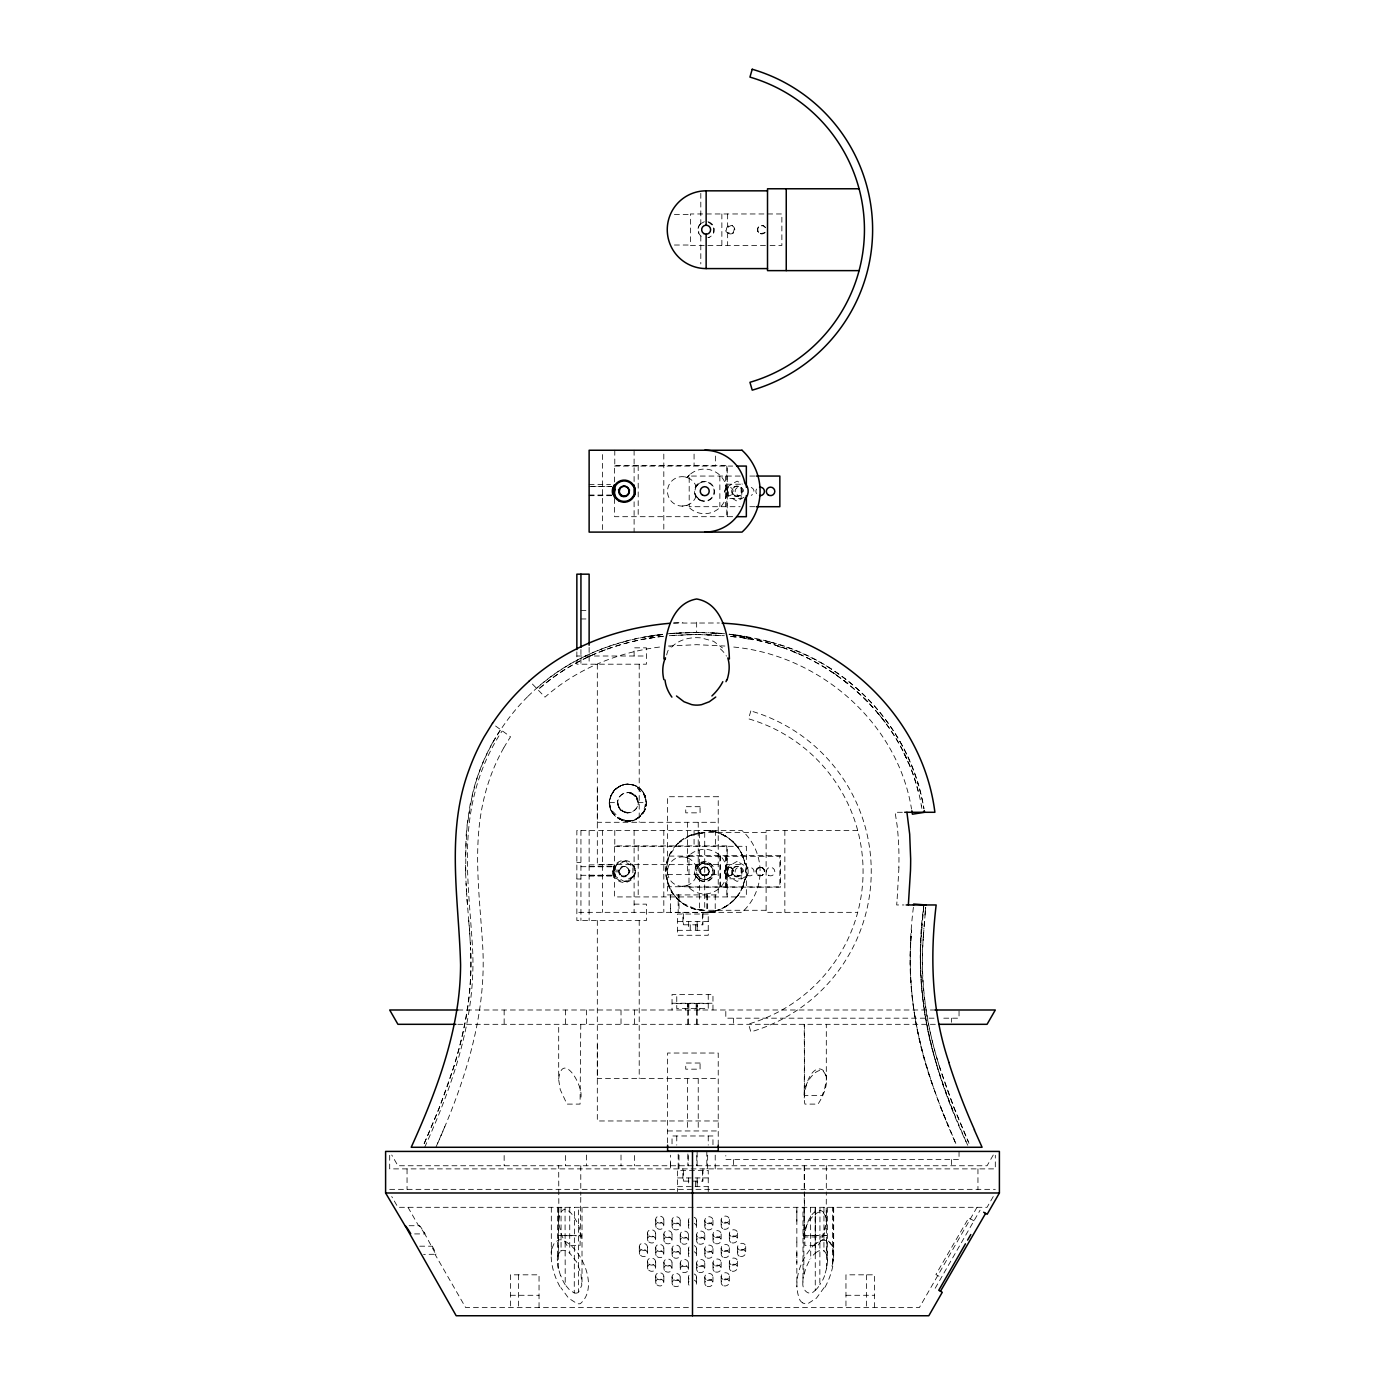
<?xml version="1.0" encoding="UTF-8"?>
<svg xmlns="http://www.w3.org/2000/svg" width="1385" height="1385" viewBox="0 0 1385 1385"><rect width="100%" height="100%" fill="white"/><g stroke="black" fill="none" stroke-linecap="round" stroke-linejoin="round"><path stroke-width="0.75" stroke-dasharray="5 3.75" d="M551.317 1207.304L551.317 1255.035M561.046 1207.304L561.063 1251.157M569.737 1207.304L569.737 1253.113L576.61 1261.943L581.008 1273.611L581.804 1285.263L578.532 1292.274L578.411 1207.304M597.316 920.523L597.316 1078.603L718.226 1078.603M597.316 664.194L597.316 822.292L718.226 822.292M670.6 1162.985L670.6 1168.836L670.6 1155.159M715.214 894.918L715.214 912.525L670.6 912.525L670.6 906.656M678.183 897.861L678.183 894.918L678.183 912.525M697.07 1024.311L697.14 1003.64M697.088 1165.755L697.14 1150.052M796.842 1242.085L796.842 1207.304L796.842 1221.189M833.683 1207.304L833.683 1255.035A53.063 38.693 -42.9 0 1 833.597 1256.939L832.385 1266.098L832.385 1207.304M557.462 1207.304L557.462 1260.8M565.045 1207.304L565.219 1284.795L569.737 1290.179L574.256 1292.915L574.429 1207.304M804.529 1024.311L804.218 1095.518L822.153 1095.518L824.594 1089.268L826.308 1079.711L826.308 1024.311M804.529 1165.755L804.218 1236.961L822.153 1236.961L826.135 1223.422L826.308 1197.281M810.571 1207.304L810.744 1258.134L809.758 1259.606M826.672 1268.244L826.603 1207.304M827.538 1207.304L827.538 1260.8A28.791 21.242 -42 0 0 827.018 1256.264L826.499 1235.437L802.954 1235.558M580.782 1024.311L580.073 1104.105L566.984 1104.105L560.233 1089.58L558.692 1079.711L558.692 1024.311M580.782 1197.332L580.073 1245.548L566.984 1245.548L561.617 1235.368L558.882 1223.873L558.692 1165.755M582.012 1207.304L582.012 1281.973M697.122 1009.994L697.157 1003.64M823.954 1207.304L823.937 1251.157M802.711 1302.887L801.396 1301.917A16.482 12.604 -42.1 0 1 800.011 1300.273C791.701 1281.229 801.049 1257.459 815.263 1243.713L815.263 1207.304L815.263 1290.179C809.048 1297.832 801.361 1289.158 802.988 1281.973L802.988 1207.304M804.218 1097.993C808.321 1050.903 842.028 1066.969 818.016 1104.105L804.927 1104.105L804.529 1102.27L804.218 1024.311M804.218 1239.436C808.303 1192.347 842.028 1208.412 818.016 1245.548L804.927 1245.548L804.218 1197.332M815.28 1207.304L815.263 1253.131A20.602 15.46 -39.6 0 0 810.848 1258.186M558.692 1078.95C562.431 1050.263 583.951 1086.134 580.782 1097.993M558.692 1220.393C562.431 1191.706 583.951 1227.577 580.782 1239.436M803.923 1207.304L803.854 1274.287M815.367 1290.301A22.627 17.053 -42 0 0 819.833 1284.813L819.972 1207.304M465.343 857.073L467.16 825.477L472.441 794.003A204.27 204.27 0 0 1 492.973 741.944M618.074 805.447C613.884 793.068 634.417 786.974 637.671 799.612M637.758 799.855C641.601 811.021 623.994 818.206 618.922 807.542M727.229 488.126L727.229 494.22A22.714 22.714 0 0 0 727.229 488.126L727.229 494.22L727.419 492.194L727.35 493.198M727.229 868.378L727.229 874.454A22.714 22.714 0 0 0 727.229 868.378L727.229 874.454L727.385 872.948M612.499 812.735C602.285 798.989 618.229 779.218 633.655 785.156C656.715 791.753 642.848 832.108 619.285 818.916M898.934 867.616L897.099 899.886M465.931 841.266L465.706 872.896M913.408 907.279C905.582 968.357 912.04 1030.925 933.888 1088.627M910.776 942.614C906.015 1011.76 927.483 1079.434 955.044 1141.967M766.113 910.291L704.723 910.291C675.967 911.538 655.572 876.255 671.067 851.983M922.947 942.042L922.479 953.14A313.425 313.425 0 0 0 924.99 1003.761M699.754 1009.994L699.823 1008.592M923.276 936.502C919.986 980.805 926.115 1025.471 939.861 1067.662A649.738 649.738 0 0 0 961.346 1125.278L968.323 1141.656M923.172 940.484L923.258 939.099M923.345 937.732L923.864 928.279M910.845 941.194L911.572 930.045C907.21 977.706 913.754 1025.783 928.14 1071.332A625.881 625.881 0 0 0 944.431 1116.604L948.431 1126.524M923.518 934.996L924.713 917.684M635.23 871.961L634.399 875.649M466.104 835.986L466.503 830.723M922.081 926.755C915 991.158 929.785 1056.028 954.836 1115.185M923.726 906.396L922.393 922.756M922.185 925.405L922.289 924.072M923.57 908.387L923.639 907.487M924.124 926.911L925.301 912.369M925.163 912.386L925.561 907.348M925.613 908.543L925.717 907.348M923.276 912.196L923.38 910.88M924.938 915.035L925.422 911.053M613.711 867.962L614.576 865.971L613.139 871.407L614.576 876.861L613.139 871.407L613.936 867.304M896.926 901.912L896.666 904.959L903.972 904.959M804.321 1095.518C801.742 1083.589 823.486 1056.79 826.308 1078.95M804.321 1236.961C801.742 1225.033 823.486 1198.233 826.308 1220.393M612.724 813.064C600.969 797.57 622.229 775.877 637.983 787.234M766.113 832.541L704.723 832.541L704.723 910.291A38.867 38.867 0 0 1 665.856 871.407L669.059 855.93L678.183 843.015L675.845 845.404M467.022 825.46L470.138 804.477L475.419 783.598A202.435 202.435 0 0 1 493.129 742.031A207.906 207.906 0 0 1 500.383 730.155A209.793 209.793 0 0 1 523.72 700.654L527.997 696.291M619.441 870.161L619.303 870.992A3.289 2.181 -85 0 1 619.424 870.144L615.494 870.161M700.221 871.407L700.568 869.693L701.087 874.056L704.723 875.909L709.016 872.81L707.371 867.772L703.338 867.131L700.446 870.022L701.537 868.239M643.315 792.566L646.328 802.642A18.421 18.421 0 0 0 618.697 786.697A18.421 18.421 0 0 0 618.697 818.604A18.421 18.421 0 0 0 646.328 802.642L644.856 795.457C651.244 809.238 635.507 826.135 621.138 819.764L610.785 809.429C607.374 800.357 611.893 788.965 621.138 785.537L614.888 789.623L610.785 795.873M615.217 866.508L613.971 871.407L615.217 876.307M709.224 871.407A4.501 4.501 0 0 1 702.472 875.32A4.501 4.501 0 0 1 702.472 867.512A4.501 4.501 0 0 1 709.224 871.407L707.908 874.593M826.672 1268.262L824.456 1275.62M747.398 867.304L744.888 863.53A40.927 40.927 0 0 0 704.723 830.498C723.749 830.152 741.564 844.815 744.888 863.53A11.045 11.045 0 0 1 744.888 879.302C741.564 898.017 723.749 912.68 704.723 912.334A40.927 40.927 0 0 0 744.888 879.302L748.004 873.45L746.342 877.519M704.723 912.334C723.749 912.646 741.529 898.017 744.888 879.302L743.416 884.738M557.93 1256.247L558.328 1254.914A12.309 9.158 39.6 0 1 560.994 1251.088M744.888 879.302L741.546 889.291M613.313 869.52L613.797 867.702M552.044 1248.266L554.277 1243.089L558.501 1240.042A9.816 7.254 38.8 0 1 562.622 1239.99C582.219 1248.543 598.995 1287.842 580.367 1303.649A8.777 6.717 43 0 1 577.026 1303.597L568.56 1298.143L560.856 1287.583M634.953 873.935L633.17 876.307A10.232 10.232 0 0 1 617.675 879.302A10.232 10.232 0 0 1 617.675 863.53A10.232 10.232 0 0 1 633.17 866.508L635.23 870.871M437.452 1143.768C464.858 1082.101 486.62 1015.292 482.742 946.942C479.885 897.064 472.025 846.218 484.369 796.929A192.082 192.082 0 0 1 503.673 747.987M435.911 1147.282L444.862 1126.524M424.693 1147.282C452.982 1084.767 476.492 1017.006 472.51 947.375C469.498 896.528 461.776 844.712 474.432 794.488A202.245 202.245 0 0 1 494.757 742.949A205.932 205.932 0 0 1 501.976 731.211M424.104 1143.56C451.683 1082.187 474.363 1015.707 470.467 947.461M713.691 232.836L713.517 226.153L707.96 221.721M424.295 1143.404L439.27 1107.965L453.57 1067.697A438.352 438.352 0 0 0 462.832 1033.677M741.217 889.914L742.412 887.369M619.407 870.317L622.125 866.958M695.253 487.537L695.98 486.118A14.733 14.733 0 0 0 673.37 479.608A14.733 14.733 0 0 0 673.37 503.153A14.733 14.733 0 0 0 695.98 496.626L696.188 496.955M695.253 867.789L695.98 866.369A14.733 14.733 0 0 0 673.37 859.843A14.733 14.733 0 0 0 673.37 883.388A14.733 14.733 0 0 0 695.98 876.878L696.188 877.19M993.253 1155.021L987.072 1165.755L397.928 1165.755L391.747 1155.021M977.014 1207.304L919.363 1307.561L694.543 1307.561M935.204 1288.24L980.078 1210.196M993.253 1196.571L987.072 1207.304L397.928 1207.304L391.747 1196.571M824.144 1287.583L816.44 1298.143L807.974 1303.597A9.245 7.081 -42.8 0 1 802.711 1302.869M820.682 1283.358L819.833 1284.691M627.526 875.026L630.054 870.161L626.332 866.993M696.568 486.066L699.2 483.417M696.568 866.3L699.2 863.651M701.035 223.297L698.577 226.569L698.767 233.251M738.344 894.745L732.838 901.15M695.98 486.118L697.434 484.283M695.98 866.369L697.434 864.534M732.959 233.199C740.594 214.779 713.136 235.19 733.548 232.715M731.557 874.922C739.192 856.484 711.717 876.913 732.146 874.42M758.738 875.355C764.901 877.692 766.996 867.564 760.365 867.166M734.812 899.142L736.664 897.013M725.93 488.368L724.719 491.952L726.571 494.912M725.93 868.603L724.719 872.204L726.571 875.164A4.259 4.259 0 0 0 733.184 871.927A4.259 4.259 0 0 0 727.073 867.789A4.259 4.259 0 0 0 726.554 875.147M671.552 647.159C678.823 639.628 689.834 637.048 700.014 637.792A18.472 7.392 0 0 1 701.191 637.914L713.587 641.29L722.485 647.955M701.087 868.776L703.338 867.131M708.376 874.056L706.125 875.701M527.997 696.291L534.194 690.388M534.194 690.388C569.166 658.031 615.459 639.437 662.532 634.313M764.78 232.715L760.261 233.684M628.028 874.472L624.202 876.324L619.788 873.571M728.493 904.734L721.152 908.889M744.091 497.198L737.132 501.214L728.441 496.194L728.441 486.152L737.132 481.132L742.36 484.144M723.697 907.677L726.138 906.292M701.676 223.193L704.307 221.721M706.54 879.388L710.522 877.207L709.83 877.813C718.451 872.412 707.458 857.09 698.94 865.625L699.615 865.019C692.517 869.382 698.958 882.955 707.856 878.973M691.686 834.791L683.134 839.085L677.23 843.932L689.851 835.501L704.723 832.541A38.867 38.867 0 0 0 665.856 871.407M663.727 636.269C617.918 641.047 572.871 658.723 538.246 689.436C572.68 658.896 617.277 641.307 662.774 636.338M586.548 657.633L593.542 654.447M620.688 785.71C629.794 781.625 641.238 786.767 645.029 795.873L634.694 785.537M600.778 651.469L608.24 648.682M709.276 237.268L707.96 237.683A8.189 8.189 0 0 0 707.873 221.704M701.589 863.859L702.905 863.444M689.851 835.501L704.723 832.541L696.638 833.389M623.388 641.93L623.804 641.809A254.026 254.026 0 0 1 652.422 635.784L655.347 635.334M715.855 910.793L707.545 912.248M662.186 634.572L642.311 637.827L662.584 634.451L656.819 635.144M648.907 636.217L657.927 634.884M649.236 638.243L658.187 636.91M659.52 647.055C617.658 652.335 576.731 668.972 544.998 697.122L532.221 683.844M765.541 227.729L763.395 225.772L760.14 225.772L757.837 228.075L757.837 231.33M760.867 867.183L757.179 868.585L756.435 873.052M668.401 646.033L696.655 644.683L724.892 646.033M670.063 633.655L674.495 633.309M682.216 506.114L687.081 505.283A22.299 22.299 0 0 0 719.698 507.724A22.299 22.299 0 0 0 719.698 475.038A22.299 22.299 0 0 0 687.081 477.479L684.727 476.856M682.216 886.348L687.081 885.517A22.299 22.299 0 0 0 719.698 887.975A22.299 22.299 0 0 0 719.698 855.272A22.299 22.299 0 0 0 687.081 857.713L684.727 857.107M667.206 633.811L696.655 632.408L726.086 633.811M669.301 635.698L696.655 634.451L724.32 635.715M671.95 633.395L676.763 633.049M672.123 635.438L696.655 634.451L722.641 635.698M673.352 623.077L719.352 622.99M673.941 622.99L682.874 622.471M684.138 632.772L675.984 633.205L689.003 632.616M826.499 1235.541L823.798 1235.593M689.522 632.599L693.625 632.529M686.631 634.624L696.655 634.451M694.266 632.529L699.027 632.529M818.881 1235.628L817.721 1235.628M579.83 1235.766L581.856 1235.732L557.895 1235.455L560.717 1235.61M815.055 1235.628L807.732 1235.628M816.821 1235.628L815.938 1235.628M674.408 214.381L690.405 214.381M674.408 245.024L690.405 245.024M765.438 245.439L690.405 245.439L690.405 213.965L781.867 213.965L781.867 245.439L767.255 245.439M614.576 466.07L732.682 466.07M740.213 476.059L689.193 476.059L689.193 506.702L740.213 506.702M749.839 476.059L754.808 476.059M726.831 484.213L741.148 484.213L741.148 498.548L726.831 498.548M589.127 484.629L610.525 484.629M591.222 486.447L612.118 486.447M589.127 495.051L611.789 495.051M589.127 495.674L614.109 495.674M749.839 506.702L754.808 506.702M732.682 516.692L614.576 516.692L614.576 498.617M580.938 610.37L587.084 610.37M580.938 618.957L587.084 618.957M576.852 656.005L646.414 656.005M609.487 802.642L617.675 802.642L618.818 807.334M636.356 796.894L638.139 802.642A10.232 10.232 0 0 0 622.8 793.795A10.232 10.232 0 0 0 622.8 811.506A10.232 10.232 0 0 0 638.139 802.642L646.328 802.642M902.345 812.285L895.108 812.285L897.116 825.46A298.537 298.537 0 0 1 898.83 867.616M857.679 830.498L766.113 830.498L766.113 912.334L857.679 912.334M614.576 846.304L746.342 846.304L746.342 896.926L614.576 896.926L614.576 845.906L727.229 845.906L727.229 896.926M669.007 856.086L688.986 856.086M689.193 856.294L779.842 856.294L779.842 886.937L689.193 886.937M576.852 862.63L580.938 862.63M726.831 864.465L741.148 864.465L741.148 878.783L726.831 878.783M718.226 864.638L597.316 864.638L597.316 788.186M589.127 864.863L614.576 864.863M580.938 866.698L614.213 866.698M630.054 870.992L629.084 870.992A3.341 2.216 85 0 0 628.928 870.161L629.05 870.663M615.494 871.823L619.303 871.823L620.359 874.472M667.605 874.627L718.226 874.627M589.127 875.285L615.494 875.268M580.938 875.285L613.849 875.285M589.127 875.787L614.04 875.787M589.127 875.909L614.109 875.909M576.852 879.008L580.938 879.008M688.986 886.746L669.007 886.746L672.4 893.013L666.67 879.319M634.105 904.145L646.414 904.145L646.414 920.523L576.852 920.523L576.852 830.498L742.014 830.498A55.365 55.365 0 0 1 742.014 912.334L576.852 912.334M677.577 921.596L708.237 921.596M677.577 930.322L708.237 930.322M672.037 1003.242L712.963 1003.242M676.763 1003.64L708.237 1003.64M457.829 1009.994L933.715 1009.994M934.044 1018.183L725.809 1018.183L725.809 1009.994M943.774 1018.183L959.043 1018.183L959.043 1009.994M457.846 1024.311L937.385 1024.311M718.226 1120.967L597.316 1120.967L597.316 1044.515M667.605 1130.956L718.226 1130.956M677.577 1177.925L708.237 1177.925M677.577 1186.651L708.237 1186.651M389.687 1189.351L995.313 1189.351M409.112 1225.725L419.239 1225.725M414.634 1233.914L424.814 1233.914L435.808 1254.256L423.585 1254.377M419.707 1246.188L431.912 1246.188M510.407 1295.287L539.042 1295.287M845.958 1295.287L874.593 1295.287M688.432 1307.561L465.637 1307.561L435.046 1254.377M589.127 486.447L611.443 486.464M589.127 866.698L615.494 866.716M576.61 1235.766L575.312 1235.749M805.931 1235.628L802.936 1235.593M571.936 1235.732L570.759 1235.732M699.46 632.529L708.635 632.737M564.682 1235.662L569.876 1235.714M704.723 830.498C723.749 830.186 741.529 844.815 744.888 863.53L744.057 860.12M706.662 634.624L716.409 635.092M717.326 633.205L709.172 632.772L721.758 633.534M716.547 633.049L721.343 633.395M730.951 636.494C823.573 643.54 907.798 716.253 921.925 809.03L921.267 805.464M697.14 909.547L704.723 910.291L696.638 909.443L681.87 902.864L683.134 903.747L675.845 897.428L677.23 898.9L671.067 890.849M729.133 634.243L750.982 637.827L729.133 634.243L740.871 635.767A254.026 254.026 0 0 1 769.489 641.809C847.637 661.182 911.313 728.926 923.933 808.684A221.635 221.635 0 0 0 917.891 783.598M731.418 636.477C817.444 643.973 897.064 706.298 918.047 791.233M707.545 830.584L718.538 832.887M730.761 634.313L769.956 641.809M730.536 636.338L735.106 636.91M733.773 647.055C819.868 655.278 897.619 722.797 911.538 809.1M735.366 634.884L744.403 636.217M710.349 830.879L715.855 832.039M744.057 638.243L752.765 639.835M638.139 802.642L635.144 795.423L627.907 792.428L633.551 794.124M618.143 805.689L620.67 809.879L627.907 812.874L622.263 811.177M627.907 821.011A17.97 16.81 -56.4 0 0 646.605 802.642A17.97 16.776 -54.9 0 1 627.924 820.976L617.831 818.068M704.723 866.906L707.908 868.239M704.723 875.909L701.537 874.593M777.366 646.12L785.07 648.682M792.532 651.469L799.751 654.447M721.152 833.943L728.493 838.098M723.697 835.155L726.138 836.54M973.949 1220.843L968.773 1217.848L935.914 1274.494L941.315 1277.593M495.588 726.017L510.528 736.82A195.752 195.752 0 0 0 503.707 748.004M832.437 672.14L838.306 676.174M699.2 499.344L696.568 496.696M699.2 879.579L696.568 876.947M843.95 680.329L849.386 684.623M707.371 867.772L709.016 870.022M631.681 793.138L637.429 798.885M702.074 875.06L700.446 872.81M617.675 802.642L618.402 806.416L624.15 812.164M864.413 698.213L869.001 702.939M732.838 841.682L738.344 848.07M758.582 232.524L757.63 230.724M757.179 874.229L756.227 872.429M734.812 843.69L736.664 845.819M877.571 712.634L885.344 722.589M565.167 1284.691L564.318 1283.358A42.693 31.197 43.1 0 1 560.752 1275.602M424.814 1233.914L419.395 1225.812A9.885 0.918 60 0 1 425.005 1233.758M407.986 1207.304L418.582 1225.725M618.402 806.416L619.459 808.407M695.253 495.224L695.98 496.626L694.681 493.337M695.253 875.458L695.98 876.878L694.681 873.571M903.92 753.25L908.629 763.516M634.59 867.685L634.399 867.183A11.011 10.993 -87.4 0 1 635.248 871.407A11.011 10.976 90 0 1 634.399 875.649M968.998 1143.404L954.04 1107.965L939.74 1067.697M741.217 852.918L744.247 860.795M966.107 1141.707L959.112 1125.52A650.136 650.136 0 0 1 937.801 1068.302M634.105 866.508L634.953 868.88M967.769 1145.291C932.174 1071.453 911.728 988.717 923.708 906.725C917.216 960.896 920.575 1016.278 937.905 1068.268M955.806 1143.473L940.623 1107.013M742.412 855.463L743.416 858.094M560.544 1275.62L558.328 1268.262M613.313 873.294L613.797 875.13M468.649 920.263L470.017 936.502M466.97 899.229L469.636 930.928M467.507 904.474L466.797 896.597M469.688 933.646L470.502 944.795M466.606 893.966L466.935 896.597M727.35 869.382L727.437 871.407M466.762 893.966L466.001 883.44M466.433 888.703L466.589 891.334M470.034 939.099L470.727 950.352M685.177 1008.592L685.246 1009.994M466.278 886.071L465.758 878.177M465.897 878.159L465.568 872.896M727.385 489.632L727.437 491.173M465.637 870.265L465.498 862.353M833.683 1255.035L832.229 1245.911L828.178 1240.752L822.378 1239.99L815.263 1243.713L822.378 1239.99A9.816 7.254 -38.8 0 1 826.499 1240.042L830.221 1242.483L832.506 1246.69A39.871 29.154 -42.4 0 1 833.441 1255.087A61.823 44.528 -44 0 1 831.97 1266.132M687.843 1003.64L687.878 1009.994M558.328 1268.244L558.397 1207.304L558.328 1254.914M687.912 1024.311L687.86 1003.64M687.878 1153.982L687.912 1165.755M389.687 1155.298L389.687 1168.888L995.313 1168.888L995.313 1155.298M977.948 1168.888L977.948 1189.351M959.043 1151.437L959.043 1159.626L725.809 1159.626L725.809 1155.523M951.426 1018.183L951.426 1022.269M951.426 1159.626L951.426 1165.755M874.593 1307.561L874.593 1274.823L845.958 1274.823L845.958 1307.561M866.421 1274.823L866.421 1307.561M833.372 1207.304L833.372 1260.194M826.308 1165.755L826.308 1195.168M804.218 1165.755L804.218 1195.238M796.842 1252.542L796.842 1263.103M796.842 1242.033L796.842 1286.752M784.845 830.498L784.845 912.334M745.701 1246.483L745.701 1252.698M737.512 1233.014L737.512 1239.194M737.512 1247.158L737.512 1253.338M737.512 1261.285L737.512 1267.483M733.427 1018.183L733.427 1024.311M733.427 1159.626L733.427 1165.755M729.324 1219.406L729.324 1225.569M729.324 1233.568L729.324 1239.731M729.324 1247.712L729.324 1253.875M729.324 1261.873L729.324 1268.037M729.324 1276.018L729.324 1282.198M727.644 213.965L727.644 226.586M727.644 232.818L727.644 245.439M727.229 516.692L727.229 465.654L614.576 465.654L614.576 485.737M726.831 466.07L726.831 516.692M726.831 846.304L726.831 896.926M726.225 855.688L726.225 868.308M726.225 874.524L726.225 887.144M725.619 476.059L725.619 506.702M725.619 856.294L725.619 886.937M721.862 213.965L721.862 245.439M721.152 1219.821L721.152 1225.967M721.152 1234L721.152 1240.146M721.152 1248.162L721.152 1254.308M721.152 1262.324L721.152 1268.487M721.152 1276.503L721.152 1282.649M720.46 855.688L720.46 887.144M719.854 476.059L719.854 506.702M719.854 856.294L719.854 886.937M718.226 1145.153L718.226 1053.033L667.605 1053.033L667.605 1145.153M715.37 456.029L715.37 465.654M715.37 830.498L715.37 845.906M715.214 1155.159L715.214 1168.836M712.963 1009.994L712.963 994.517L672.037 994.517L672.037 1009.994M712.963 1144.685L712.963 1135.977L672.037 1135.977L672.037 1144.685M712.963 1220.133L712.963 1226.262M712.963 1234.312L712.963 1240.458M712.963 1248.491L712.963 1254.637M712.963 1262.67L712.963 1268.816M712.963 1276.849L712.963 1282.995M708.237 994.517L708.237 1008.592L676.763 1008.592L676.763 994.517M708.237 1135.977L708.237 1145.101M708.237 1191.602L708.237 1170.36L677.577 1170.36L677.577 1191.602M707.648 894.918L707.648 912.525M707.648 1155.159L707.648 1168.836M706.817 894.918L706.817 912.525M706.817 1151.247L706.817 1168.836M704.775 1220.341L704.775 1226.469M704.775 1234.537L704.775 1240.666M704.775 1248.716L704.775 1254.845M704.775 1262.912L704.775 1269.024M704.775 1277.091L704.775 1283.22M702.939 912.525L702.939 924.799L682.909 924.799L682.892 912.525M702.939 1168.836L702.939 1181.128L682.909 1181.128L682.892 1168.836M702.489 914.031L702.489 924.799M702.489 1170.36L702.489 1181.128M700.81 193.329L700.81 223.279M700.81 236.125L700.81 263.929M699.408 832.904L699.408 909.928M698.23 822.292L698.23 874.627M698.23 1078.603L698.23 1130.956M696.793 1009.994L696.793 1024.311M696.793 1155.523L696.793 1165.755M696.655 622.177L696.655 632.408M696.586 1220.445L696.586 1226.573M696.586 1234.641L696.586 1240.77M696.586 1248.837L696.586 1254.948M696.586 1263.016L696.586 1269.145M696.586 1277.212L696.586 1283.324M696.153 1003.64L696.153 1008.592M695.582 924.799L695.582 930.322M695.582 1181.128L695.582 1186.651M694.075 454.107L694.075 465.654M694.075 830.498L694.075 845.906M690.232 924.799L690.232 930.322M688.657 921.596L688.657 930.322M688.847 1003.64L688.847 1008.592M688.657 1177.925L688.657 1186.651M688.414 1220.445L688.414 1226.573M688.414 1234.641L688.414 1240.77M688.414 1248.837L688.414 1254.948M688.414 1263.016L688.414 1269.145A4.086 3.549 1.4 0 1 682.078 1272.053A4.086 3.549 1.4 0 1 682.476 1265.907A4.086 3.549 1.4 0 1 688.397 1269.318M688.414 1277.212L688.414 1283.324M688.207 1009.994L688.207 1024.311M688.207 1155.523L688.207 1165.755M687.583 822.292L687.583 874.627M687.583 1078.603L687.583 1130.956M683.342 914.031L683.342 924.799M683.342 1170.36L683.342 1181.128M680.225 1220.341L680.225 1226.469M680.225 1234.537L680.225 1240.666M680.225 1248.716L680.225 1254.845M680.225 1262.912L680.225 1269.024M680.225 1277.091L680.225 1283.22M678.996 894.918L678.996 912.525M678.996 1155.159L678.996 1168.836M678.183 1154.172L678.183 1168.836M676.763 1135.977L676.763 1145.101M672.037 1220.133L672.037 1226.262M672.037 1234.312L672.037 1240.458M672.037 1248.491L672.037 1254.637M672.037 1262.67L672.037 1268.816M672.037 1276.849L672.037 1282.995M670.6 894.918L670.6 912.525M663.848 1219.821L663.848 1225.967M663.848 1234L663.848 1240.146M663.848 1248.162L663.848 1254.308M663.848 1262.324L663.848 1268.487M663.848 1276.503L663.848 1282.649M663.813 454.107L663.813 532.1M663.813 830.498L663.813 912.334M655.676 1219.406L655.676 1225.569M655.676 1233.568L655.676 1239.731M655.676 1247.712L655.676 1253.875M655.676 1261.873L655.676 1268.037M655.676 1276.018L655.676 1282.198M647.487 1233.014L647.487 1239.194M647.487 1247.158L647.487 1253.338M647.487 1261.285L647.487 1267.483M639.212 664.194L639.212 822.292M639.212 920.523L639.212 1078.603M639.299 1246.483L639.299 1252.698M638.191 465.654L638.191 516.692M638.191 845.906L638.191 896.926M634.434 1009.994L634.434 1024.311M634.434 1155.523L634.434 1165.755M634.105 450.246L634.105 486.273M634.105 501.803L634.105 532.1M634.105 656.005L634.105 647.834L646.414 647.834L646.414 664.194L576.852 664.194L576.852 651.712M634.105 830.498L634.105 912.334M621.017 1009.994L621.017 1024.311M621.017 1155.021L621.017 1165.755M614.784 450.246L614.784 465.654M614.784 830.498L614.784 845.906M614.299 866.508L614.299 868.845M614.299 873.987L614.299 876.307M602.423 454.557L602.423 529.936M602.423 830.498L602.423 912.334M589.127 647.401L589.127 664.194M589.127 830.498L589.127 920.523M586.461 1009.994L586.461 1024.311M586.461 1155.021L586.461 1165.755M580.938 649.548L580.938 664.194M580.938 830.498L580.938 920.523M580.782 1165.755L580.782 1195.238M565.53 1009.994L565.53 1024.311M565.53 1155.523L565.53 1165.755M539.042 1307.561L539.042 1274.823L510.407 1274.823L510.407 1307.561M518.579 1274.823L518.579 1307.561M504.157 1009.994L504.157 1024.311M504.157 1155.523L504.157 1165.755M407.051 1168.888L407.051 1189.351M493.025 741.962A208.027 208.027 0 0 1 500.279 730.085M536.982 688.016A209.395 209.395 0 0 1 565.946 666.635M566.084 666.445A223.175 223.175 0 0 1 623.406 642.017M769.904 642.017A223.175 223.175 0 0 1 827.226 666.445M827.347 666.635A209.048 209.048 0 0 1 870.317 701.537A209.395 209.395 0 0 1 900.129 741.962M900.163 742.031A202.435 202.435 0 0 1 917.874 783.546M930.512 1033.643A342.943 342.943 0 0 1 925.042 1003.761M939.757 1067.645A438.352 438.352 0 0 1 930.478 1033.677M470.813 953.14A313.425 313.425 0 0 1 468.32 1003.761A342.943 342.943 0 0 1 462.798 1033.643M666.652 655.001A82.684 44.77 21.6 0 1 670.253 646.535M720.408 648.907A84.035 44.597 -13.6 0 1 726.467 656.126M751.241 487.399A4.259 4.259 0 0 1 751.241 495.363M756.574 493.683A4.259 4.259 0 0 1 756.574 489.078M765.178 232.247A4.259 4.259 0 0 1 758.911 232.853A4.259 4.259 0 0 1 758.911 226.551A4.259 4.259 0 0 1 765.178 227.157M701.226 236.264A8.189 8.189 0 0 1 702.732 222.258M689.003 1285.159A4.086 3.514 0 0 1 689.003 1281.523M694.249 1280.121A4.086 3.549 -1.8 0 1 694.249 1286.526M689.003 1279.03A4.086 3.514 0 0 1 689.003 1275.395M694.249 1273.992A4.086 3.549 -1.8 0 1 694.249 1280.415M688.986 1228.391A4.086 3.514 0 0 1 689.003 1224.755M694.249 1223.37A4.086 3.549 -1.6 0 1 694.249 1229.776M688.986 1222.28A4.086 3.514 0 0 1 689.003 1218.644M694.249 1217.242A4.086 3.549 -1.6 0 1 694.249 1223.665M688.986 1256.766A4.086 3.514 0 0 1 689.003 1253.131M694.249 1251.746A4.086 3.549 -1.7 0 1 694.249 1258.151M689.003 1250.655A4.086 3.514 0 0 1 689.003 1247.019M694.249 1245.617A4.086 3.549 -1.7 0 1 694.249 1252.04M432.224 1246.136A9.228 0.9 60 0 1 435.825 1254.291M551.853 1248.162A44.441 32.738 41.3 0 0 551.23 1257.736A68.696 49.964 43.2 0 0 560.475 1287.686M560.769 1250.742A7.964 5.955 39.6 0 1 569.668 1253.165M827.416 1260.835A41.931 30.66 -43 0 1 826.481 1268.262M824.006 1251.071A12.309 9.158 -40.5 0 1 826.551 1254.983M832.766 1266.167A70.046 51.072 -43.5 0 1 824.75 1287.738M802.867 1281.991A44.545 34.452 -38.2 0 1 803.681 1274.564M815.349 1253.2A7.964 5.921 -39.6 0 1 824.213 1250.742M578.012 1292.586A6.284 4.796 42.2 0 1 574.117 1292.915M558.207 1268.244A35.352 26.228 41.1 0 1 557.636 1256.126M824.629 1275.637A42.693 31.543 -42.5 0 1 820.889 1283.428M804.218 1274.269A44.285 33.811 -39.1 0 1 809.965 1259.779M614.248 875.199A6.458 2.043 82.6 0 1 614.438 865.175M613.434 877.588A6.458 1.021 -72.4 0 1 615.148 869.416M613.745 875.285A4.172 1.524 -87.8 0 1 612.343 871.529A4.172 1.524 -87.8 0 1 613.728 867.01M697.157 1177.925L697.157 1186.651L697.157 1177.925M697.157 921.596L697.157 930.322L697.157 921.596M750.826 710.955L748.541 718.815A158.929 158.929 0 0 1 748.541 1024.017L750.826 1031.877A167.118 167.118 0 0 0 750.826 710.955M633.17 876.307L629.413 880.219L624.202 881.639L629.413 880.219L633.17 876.307M688.76 475.609L687.081 477.479L690.613 473.947L688.76 475.609M688.76 855.843L687.081 857.713L690.613 854.181L688.76 855.843M624.202 861.366L615.494 866.387L615.494 876.428L624.202 881.449L632.893 876.428L632.893 866.387L624.202 861.366M737.132 861.366L728.441 866.387L728.441 876.428L737.132 881.449L745.84 876.428L745.84 866.387L737.132 861.366M718.226 796.721L667.605 796.721L667.605 894.918L718.226 894.918L718.226 796.721M700.066 806.693L685.748 806.693L685.748 812.839L700.066 812.839L700.066 806.693M780.447 855.688L688.986 855.688L688.986 887.144L780.447 887.144L780.447 855.688M708.237 914.031L677.577 914.031L677.577 935.273L708.237 935.273L708.237 914.031M700.066 1063.022L685.748 1063.022L685.748 1069.168L700.066 1069.168L700.066 1063.022M609.556 802.642A20.463 19.044 -55.7 0 0 627.924 820.924A20.463 19.096 -54.7 0 1 609.504 802.642M734.379 495.241A4.917 4.917 0 0 0 742.031 491.519A4.917 4.917 0 0 0 734.985 486.758A4.917 4.917 0 0 0 734.379 495.241M699.737 499.673A9.574 9.574 0 0 0 714.106 491.381A9.574 9.574 0 0 0 699.737 483.088A9.574 9.574 0 0 0 699.737 499.673M726.796 495.068A4.259 4.259 0 0 0 733.184 491.381A4.259 4.259 0 0 0 726.796 487.693A4.259 4.259 0 0 0 726.796 495.068M737.218 495.068A4.259 4.259 0 0 0 743.589 491.381A4.259 4.259 0 0 0 737.218 487.693A4.259 4.259 0 0 0 737.218 495.068M699.512 500.054A10.024 10.024 0 0 0 714.556 491.381A10.024 10.024 0 0 0 699.512 482.69A10.024 10.024 0 0 0 699.512 500.054M734.275 495.986A5.315 5.315 0 0 0 742.256 491.381A5.315 5.315 0 0 0 734.275 486.776A5.315 5.315 0 0 0 734.275 495.986M728.423 233.39A4.259 4.259 0 0 0 734.794 229.702A4.259 4.259 0 0 0 728.423 226.015A4.259 4.259 0 0 0 728.423 233.39M723.905 1285.869A4.103 3.514 -14.2 0 0 729.237 1281.506A4.103 3.514 -14.2 0 0 722.572 1279.913A4.103 3.514 -14.2 0 0 723.905 1285.869M723.905 1279.705A4.103 3.514 -14.8 0 0 729.237 1275.325A4.103 3.514 -14.8 0 0 722.572 1273.75A4.103 3.514 -14.8 0 0 723.905 1279.705M707.164 1286.388A4.103 3.532 -8.1 0 0 712.929 1282.631A4.103 3.532 -8.1 0 0 706.506 1280.294A4.103 3.532 -8.1 0 0 707.164 1286.388M707.164 1280.259A4.103 3.532 -8.4 0 0 712.929 1276.503A4.103 3.532 -8.4 0 0 706.506 1274.165A4.103 3.532 -8.4 0 0 707.164 1280.259M673.716 1285.938A4.103 3.549 4.6 0 0 680.208 1283.566A4.103 3.549 4.6 0 0 674.478 1279.827A4.103 3.549 4.6 0 0 673.716 1285.938M673.716 1279.792A4.103 3.549 4.8 0 0 680.208 1277.437A4.103 3.549 4.8 0 0 674.478 1273.698A4.103 3.549 4.8 0 0 673.716 1279.792M657.044 1284.951A4.103 3.532 10.9 0 0 663.761 1283.341A4.103 3.532 10.9 0 0 658.481 1278.996A4.103 3.532 10.9 0 0 657.044 1284.951M657.044 1278.788A4.103 3.532 11.4 0 0 663.761 1277.195A4.103 3.532 11.4 0 0 658.481 1272.832A4.103 3.532 11.4 0 0 657.044 1278.788M723.905 1229.205A4.103 3.532 -12.7 0 0 729.237 1224.877A4.103 3.532 -12.7 0 0 722.572 1223.232A4.103 3.532 -12.7 0 0 723.905 1229.205M723.905 1223.059A4.103 3.532 -13.1 0 0 729.237 1218.713A4.103 3.532 -13.1 0 0 722.572 1217.086A4.103 3.532 -13.1 0 0 723.905 1223.059M707.164 1229.655A4.103 3.532 -7.2 0 0 712.946 1225.915A4.103 3.532 -7.2 0 0 706.506 1223.561A4.103 3.532 -7.2 0 0 707.164 1229.655M707.164 1223.526A4.103 3.532 -7.5 0 0 712.929 1219.787A4.103 3.532 -7.5 0 0 706.506 1217.432A4.103 3.532 -7.5 0 0 707.164 1223.526M673.733 1229.205A4.103 3.549 4.1 0 0 680.208 1226.816A4.103 3.549 4.1 0 0 674.46 1223.111A4.103 3.549 4.1 0 0 673.733 1229.205M673.716 1223.076A4.103 3.549 4.3 0 0 680.208 1220.704A4.103 3.549 4.3 0 0 674.46 1216.982A4.103 3.549 4.3 0 0 673.716 1223.076M657.2 1228.426A4.103 3.532 9.7 0 0 663.796 1226.487A4.103 3.532 9.7 0 0 658.29 1222.401A4.103 3.532 9.7 0 0 657.2 1228.426M657.2 1222.28A4.103 3.532 10 0 0 663.796 1220.341A4.103 3.532 10 0 0 658.29 1216.238A4.103 3.532 10 0 0 657.2 1222.28M640.545 1255.364A4.12 3.514 15.9 0 0 647.349 1254.204A4.12 3.514 15.9 0 0 642.294 1249.53A4.12 3.514 15.9 0 0 640.545 1255.364M640.545 1249.149A4.12 3.514 16.5 0 0 647.349 1248.006A4.12 3.514 16.5 0 0 642.294 1243.314A4.12 3.514 16.5 0 0 640.545 1249.149M648.717 1270.132A4.103 3.532 13.5 0 0 655.538 1268.885A4.103 3.532 13.5 0 0 650.483 1264.28A4.103 3.532 13.5 0 0 648.717 1270.132M648.717 1263.951A4.12 3.532 14.1 0 0 655.538 1262.722A4.12 3.532 14.1 0 0 650.483 1258.099A4.12 3.532 14.1 0 0 648.717 1263.951M648.873 1241.964A4.103 3.532 12.8 0 0 655.572 1240.406A4.103 3.532 12.8 0 0 650.292 1236.026A4.103 3.532 12.8 0 0 648.873 1241.964M648.873 1235.801A4.103 3.532 13.2 0 0 655.572 1234.243A4.103 3.532 13.2 0 0 650.292 1229.845A4.103 3.532 13.2 0 0 648.873 1235.801M740.456 1256.541A4.12 3.497 -18.9 0 0 745.545 1251.85A4.12 3.497 -18.9 0 0 738.811 1250.707A4.12 3.497 -18.9 0 0 740.456 1256.541M740.646 1250.361A4.12 3.497 -19.6 0 0 745.494 1245.479A4.12 3.497 -19.6 0 0 738.672 1244.648A4.12 3.497 -19.6 0 0 740.646 1250.361M732.267 1271.257A4.103 3.514 -16.6 0 0 737.374 1266.634A4.103 3.514 -16.6 0 0 730.622 1265.405A4.103 3.514 -16.6 0 0 732.267 1271.257M732.267 1265.094A4.12 3.514 -17.3 0 0 737.374 1260.437A4.12 3.514 -17.3 0 0 730.622 1259.242A4.12 3.514 -17.3 0 0 732.267 1265.094M732.094 1242.916A4.103 3.514 -15.7 0 0 737.409 1238.519A4.103 3.514 -15.7 0 0 730.761 1236.978A4.103 3.514 -15.7 0 0 732.094 1242.916M732.284 1236.788A4.103 3.514 -16.3 0 0 737.374 1232.165A4.103 3.514 -16.3 0 0 730.622 1230.936A4.103 3.514 -16.3 0 0 732.284 1236.788M665.389 1242.986A4.103 3.549 7.1 0 0 671.985 1240.977A4.103 3.549 7.1 0 0 666.462 1236.944A4.103 3.549 7.1 0 0 665.389 1242.986M665.389 1236.84A4.103 3.549 7.4 0 0 671.985 1234.831A4.103 3.549 7.4 0 0 666.479 1230.798A4.103 3.549 7.4 0 0 665.389 1236.84M665.389 1271.326A4.103 3.549 7.5 0 0 671.985 1269.335A4.103 3.549 7.5 0 0 666.479 1265.284A4.103 3.549 7.5 0 0 665.389 1271.326M665.389 1265.18A4.103 3.549 7.9 0 0 671.985 1263.189A4.103 3.549 7.9 0 0 666.479 1259.155A4.103 3.549 7.9 0 0 665.389 1265.18M657.044 1256.628A4.103 3.532 10.3 0 0 663.761 1255A4.103 3.532 10.3 0 0 658.481 1250.672A4.103 3.532 10.3 0 0 657.044 1256.628M657.044 1250.482A4.103 3.532 10.7 0 0 663.761 1248.854A4.103 3.532 10.7 0 0 658.481 1244.509A4.103 3.532 10.7 0 0 657.044 1250.482M698.802 1243.903A4.086 3.549 -4.5 0 0 704.775 1240.475A4.086 3.549 -4.5 0 0 698.49 1237.774A4.086 3.549 -4.5 0 0 698.802 1243.903M698.802 1237.774A4.086 3.549 -4.7 0 0 704.775 1234.364A4.086 3.549 -4.7 0 0 698.49 1231.646A4.086 3.549 -4.7 0 0 698.802 1237.774M715.526 1243.661A4.103 3.532 -10.2 0 0 721.1 1239.61A4.103 3.532 -10.2 0 0 714.539 1237.619A4.103 3.532 -10.2 0 0 715.526 1243.661M715.526 1237.532A4.103 3.532 -10.6 0 0 721.1 1233.481A4.103 3.532 -10.6 0 0 714.539 1231.49A4.103 3.532 -10.6 0 0 715.526 1237.532M682.078 1243.678A4.086 3.549 1.3 0 0 688.397 1240.943A4.086 3.549 1.3 0 0 682.476 1237.532A4.086 3.549 1.3 0 0 682.078 1243.678M682.078 1237.549A4.086 3.549 1.4 0 0 688.397 1234.814A4.086 3.549 1.4 0 0 682.476 1231.421A4.086 3.549 1.4 0 0 682.078 1237.549M682.078 1265.925A4.086 3.549 1.5 0 0 688.397 1263.189A4.086 3.549 1.5 0 0 682.476 1259.796A4.086 3.549 1.5 0 0 682.078 1265.925M715.526 1272.019A4.103 3.532 -10.8 0 0 721.1 1267.95A4.103 3.532 -10.8 0 0 714.539 1265.977A4.103 3.532 -10.8 0 0 715.526 1272.019M715.526 1265.873A4.103 3.532 -11.3 0 0 721.1 1261.804A4.103 3.532 -11.3 0 0 714.539 1259.848A4.103 3.532 -11.3 0 0 715.526 1265.873M698.802 1272.278A4.086 3.549 -4.8 0 0 704.775 1268.85A4.086 3.549 -4.8 0 0 698.49 1266.15A4.086 3.549 -4.8 0 0 698.802 1272.278M698.784 1266.15A4.086 3.549 -5 0 0 704.775 1262.722A4.086 3.549 -5 0 0 698.49 1260.021A4.086 3.549 -5 0 0 698.784 1266.15M673.716 1257.563A4.103 3.549 4.4 0 0 680.208 1255.191A4.103 3.549 4.4 0 0 674.478 1251.469A4.103 3.549 4.4 0 0 673.716 1257.563M673.716 1251.434A4.103 3.549 4.5 0 0 680.208 1249.062A4.103 3.549 4.5 0 0 674.478 1245.34A4.103 3.549 4.5 0 0 673.716 1251.434M707.164 1258.03A4.103 3.532 -7.6 0 0 712.929 1254.273A4.103 3.532 -7.6 0 0 706.506 1251.919A4.103 3.532 -7.6 0 0 707.164 1258.03M707.164 1251.901A4.103 3.532 -7.9 0 0 712.929 1248.145A4.103 3.532 -7.9 0 0 706.506 1245.808A4.103 3.532 -7.9 0 0 707.164 1251.901M723.905 1257.528A4.103 3.532 -13.4 0 0 729.237 1253.2A4.103 3.532 -13.4 0 0 722.572 1251.573A4.103 3.532 -13.4 0 0 723.905 1257.528M723.905 1251.382A4.103 3.514 -13.9 0 0 729.237 1247.037A4.103 3.514 -13.9 0 0 722.572 1245.427A4.103 3.514 -13.9 0 0 723.905 1251.382M727.004 875.095A4.259 4.259 0 0 0 733.392 871.407A4.259 4.259 0 0 0 727.004 867.737A4.259 4.259 0 0 0 727.004 875.095M758.236 875.095A4.259 4.259 0 0 0 764.607 871.407A4.259 4.259 0 0 0 758.236 867.737A4.259 4.259 0 0 0 758.236 875.095M700.637 878.505A8.189 8.189 0 0 0 712.911 871.407A8.189 8.189 0 0 0 700.637 864.327A8.189 8.189 0 0 0 700.637 878.505M699.442 880.271A10.024 10.024 0 0 0 714.539 871.702A10.024 10.024 0 0 0 699.581 862.907A10.024 10.024 0 0 0 699.442 880.271M621.328 876.22A5.315 5.315 0 0 0 629.309 871.615A5.315 5.315 0 0 0 621.328 867.01A5.315 5.315 0 0 0 621.328 876.22M734.275 876.22A5.315 5.315 0 0 0 742.256 871.615A5.315 5.315 0 0 0 734.275 867.01A5.315 5.315 0 0 0 734.275 876.22M699.737 879.908A9.574 9.574 0 0 0 714.106 871.615A9.574 9.574 0 0 0 699.737 863.322A9.574 9.574 0 0 0 699.737 879.908M737.218 875.303A4.259 4.259 0 0 0 743.589 871.615A4.259 4.259 0 0 0 737.218 867.928A4.259 4.259 0 0 0 737.218 875.303M747.363 875.147A4.259 4.259 0 0 0 753.994 871.927A4.259 4.259 0 0 0 747.883 867.789A4.259 4.259 0 0 0 747.363 875.147M758.028 875.303A4.259 4.259 0 0 0 764.416 871.615A4.259 4.259 0 0 0 758.028 867.928A4.259 4.259 0 0 0 758.028 875.303M768.433 875.303A4.259 4.259 0 0 0 774.821 871.615A4.259 4.259 0 0 0 768.433 867.928A4.259 4.259 0 0 0 768.433 875.303M618.385 880.825A11.045 11.045 0 0 0 635.23 871.736A11.045 11.045 0 0 0 618.957 861.695A11.045 11.045 0 0 0 618.385 880.825M621.744 875.666A4.917 4.917 0 0 0 629.102 871.407A4.917 4.917 0 0 0 621.744 867.166A4.917 4.917 0 0 0 621.744 875.666M734.673 875.666A4.917 4.917 0 0 0 742.048 871.407A4.917 4.917 0 0 0 734.673 867.166A4.917 4.917 0 0 0 734.673 875.666"/><path stroke-width="1.5" d="M663.917 659.018C664.558 636.65 670.323 603.496 696.655 598.978C722.987 603.496 728.735 636.65 729.393 659.018M913.563 905.201L913.65 904.024L925.89 904.959M908.352 904.959L910.482 870.628A389.999 389.999 0 0 0 910.655 858.977L909.685 834.203L906.915 812.285M665.198 659.018L665.51 657.806M726 681.68L726.606 680.07M634.399 495.397A11.011 10.976 90 0 0 635.23 491.173A11.011 10.993 -87.4 0 0 634.399 486.949L633.17 486.273A10.232 10.232 0 0 0 617.675 483.278A10.232 10.232 0 0 0 617.675 499.067A10.232 10.232 0 0 0 633.17 496.072L634.399 495.397M965.449 1243.817L938.753 1290.283L942.267 1292.292L928.816 1315.75L456.184 1315.75L405.199 1225.812A9.868 0.866 60 0 1 410.756 1233.775M967.596 1240.112L970.798 1234.537M405.043 1225.725L385.601 1192.987L385.601 1151.42L999.399 1151.42L999.399 1192.987L987.176 1214.264L983.627 1212.239M985.618 1213.381L940.467 1291.27M492.471 723.316L484.109 736.924A212.078 212.078 0 0 0 469.099 769.662C445.485 832.472 458.972 899.869 460.582 964.826A292.876 292.876 0 0 1 457.95 1002.394C450.887 1052.964 432.137 1101.006 411.207 1147.282L982.086 1147.282L974.33 1129.883M715.751 697.036L709.293 701.762L701.606 704.653A18.022 12.984 -0.1 0 1 691.721 704.619L684.017 701.762L676.486 695.98M669.544 623.319C634.797 626.332 600.398 635.646 569.737 652.456A220.146 220.146 0 0 0 529.087 681.143M859.081 188.775L767.515 188.775L767.515 270.629L859.081 270.629M767.515 268.586L706.142 268.586A38.867 38.867 0 0 1 667.258 229.702A38.867 38.867 0 0 1 706.142 190.836L767.515 190.836M736.578 466.07L746.342 466.07L746.342 487.156M756.262 476.059L779.842 476.059L779.842 506.702L756.262 506.702M618.454 489.909L619.441 489.909A3.289 2.181 -85 0 0 619.285 490.74M629.5 489.909L628.946 489.909A3.341 2.216 85 0 1 629.067 490.757L629.5 490.74M736.578 516.692L746.342 516.692L746.342 495.605M904.699 812.285L934.892 812.285C921.804 708.185 825.702 627.18 722.174 623.198M906.154 904.959L936.156 904.959C929.872 957.641 931.724 1011.777 948.933 1062.382M457.829 1009.994L389.687 1009.994L397.928 1024.311L455.855 1024.311M934.736 1009.994L995.313 1009.994L987.072 1024.311L939.03 1024.311M385.601 1192.987L999.399 1192.987M727.835 657.944L728.112 659.018A99.547 53.79 -22.9 0 1 727.004 680M911.849 810.796L912.421 814.207L924.539 812.285L924.245 810.485M786.247 188.775L786.247 270.629M718.226 1145.153L718.226 1151.247L667.605 1151.247L667.605 1145.153M706.142 190.836L706.142 225.201M706.142 234.203L706.142 268.586M692.5 1151.42L692.5 1315.75M634.105 485.044L634.105 495.605M614.576 485.044L614.576 497.7M614.299 486.273L614.299 488.611M614.299 493.735L614.299 496.072M589.127 645.237L589.127 574.169L576.852 574.169L576.852 649.548M580.938 574.169L580.938 647.401M974.503 1129.814A651.314 651.314 0 0 1 948.777 1062.433M492.523 723.351A219.696 219.696 0 0 1 529.139 681.178M704.723 532.1A40.927 40.927 0 0 0 744.888 499.05A11.045 11.045 0 0 0 744.888 483.296A40.927 40.927 0 0 0 704.723 450.246M613.78 493.285A6.458 2.043 82.6 0 1 613.347 487.866M614.005 485.373A6.458 2.043 82.6 0 1 614.438 484.94M613.919 493.129A6.458 1.021 -72.4 0 1 615.148 489.165M613.313 494.878A4.172 1.524 -87.8 0 1 612.343 491.086A4.172 1.524 -87.8 0 1 613.416 487.018M759.551 487.174A4.259 4.259 0 0 1 764.416 491.381A4.259 4.259 0 0 1 759.551 495.588M722.814 681.697A65.164 37.014 -18 0 1 711.907 695.945M671.898 697.122A67.484 43.212 7.3 0 1 665.042 680.018M663.865 679.637A99.547 55.348 20.2 0 1 664.956 658.914M752.228 69.25L749.943 77.11A158.929 158.929 0 0 1 749.943 382.295L752.228 390.155A167.118 167.118 0 0 0 752.228 69.25M742.014 450.246L589.127 450.246L589.127 532.1L742.014 532.1A55.365 55.365 0 0 0 742.014 450.246M618.662 500.747A11.045 11.045 0 0 0 635.248 491.173A11.045 11.045 0 0 0 618.662 481.599A11.045 11.045 0 0 0 618.662 500.747M702.472 495.068A4.501 4.501 0 0 0 709.224 491.173A4.501 4.501 0 0 0 702.472 487.278A4.501 4.501 0 0 0 702.472 495.068M621.449 495.241A4.917 4.917 0 0 0 629.084 491.519A4.917 4.917 0 0 0 622.055 486.758A4.917 4.917 0 0 0 621.449 495.241M768.173 494.895A4.259 4.259 0 0 0 774.804 491.675A4.259 4.259 0 0 0 768.71 487.555A4.259 4.259 0 0 0 768.173 494.895M621.328 495.986A5.315 5.315 0 0 0 629.309 491.381A5.315 5.315 0 0 0 621.328 486.776A5.315 5.315 0 0 0 621.328 495.986M703.892 233.598A4.501 4.501 0 0 0 710.644 229.702A4.501 4.501 0 0 0 703.892 225.807A4.501 4.501 0 0 0 703.892 233.598"/></g></svg>
